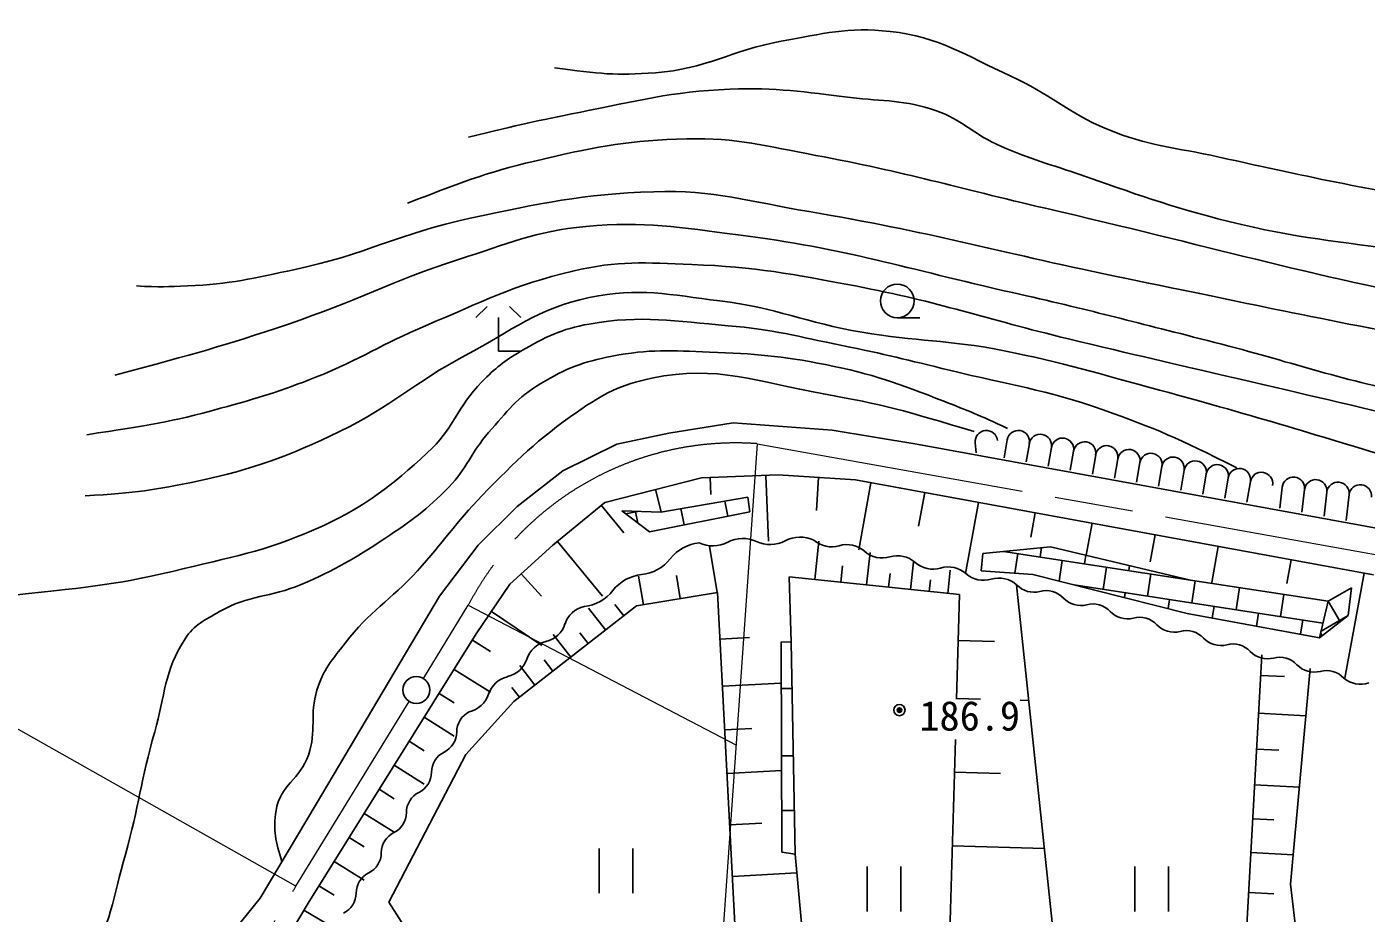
# Model space of a CAD drawing. Units: millimetres, scale not verified. Extents: x 40000 to 680000, y 20000 to 380000.
# Drawn here: x 338176 to 397884, y 269206 to 308717 of the extents above; entities that cross this region are included whole.
import ezdxf
from ezdxf.enums import TextEntityAlignment as Align

# ---------------------------------------------------------------- set-up
doc = ezdxf.new("R2010")
doc.units = ezdxf.units.MM
doc.header["$LTSCALE"] = 1000
doc.header["$PDMODE"] = 32
doc.header["$PDSIZE"] = 500
doc.linetypes.add('CHAIN', pattern=[18.5, 12, -1.5, 3.5, -1.5])
for name, color, linetype, lineweight in [('M-BGD', 7, 'Continuous', 25), ('M-BMK', 2, 'CHAIN', 13), ('M-BMK-SRVR', 3, 'Continuous', 25), ('M-STR-HTXT', 7, 'Continuous', 13)]:
    doc.layers.add(name, color=color, linetype=linetype, lineweight=lineweight)
doc.styles.add('ＭＳ ゴシック', font='')
doc.styles.get('ＭＳ ゴシック').set_extended_font_data('MS Gothic')

msp = doc.modelspace()

# ---------------------------------------------------------------- linework, layer by layer
at = {"layer": 'M-BGD'}
for p, q in [((358699, 296254), (358199, 295754)), ((360199, 295754), (359699, 296254)), ((359199, 294254), (359199, 295754)), ((376980, 295749), (377980, 295749)), ((360199, 294254), (359199, 294254)), ((366804, 290608), (369668, 291062)), ((369668, 291062), (374077, 290744)), ((364486, 290108), (366804, 290608)), ((374077, 290744), (377850, 290108)), ((381882, 290310), (381742, 289499)), ((362077, 288926), (364486, 290108)), ((377850, 290108), (404261, 285289)), ((380455, 290176), (380497, 289722)), ((382867, 290141), (382726, 289320)), ((383853, 289971), (383710, 289140)), ((384838, 289802), (384694, 288961)), ((385824, 289632), (385677, 288781)), ((386809, 289463), (386661, 288602)), ((387795, 289294), (387645, 288422)), ((388780, 289124), (388629, 288243)), ((360031, 287335), (362077, 288926)), ((368259, 288607), (363940, 287516)), ((371668, 288744), (368259, 288607)), ((368633, 288622), (368663, 287870)), ((371126, 288722), (371244, 285787)), ((375123, 288517), (371668, 288744)), ((373472, 288625), (373376, 287160)), ((398215, 284289), (375123, 288517)), ((375807, 288391), (375259, 285396)), ((389766, 288955), (389613, 288063)), ((390751, 288785), (390596, 287884)), ((391737, 288616), (391580, 287704)), ((392723, 288447), (392564, 287525)), ((366202, 288088), (366454, 287090)), ((378204, 287953), (377929, 286455)), ((394142, 288203), (394034, 287256)), ((395135, 288089), (395020, 287076)), ((396129, 287976), (396006, 286897)), ((397122, 287863), (396992, 286717)), ((358304, 285607), (360031, 287335)), ((363940, 287516), (361622, 285607)), ((363787, 287390), (364793, 286168)), ((366435, 287085), (370318, 287754)), ((367473, 286513), (367327, 287239)), ((369433, 286907), (369299, 287579)), ((370318, 287754), (370414, 287104)), ((380600, 287514), (380021, 284348)), ((364695, 287142), (366435, 287085)), ((365938, 286205), (364695, 287142)), ((364870, 287011), (365409, 287119)), ((365415, 286599), (365315, 287100)), ((370414, 287104), (365938, 286205)), ((365938, 286205), (370414, 287104)), ((383133, 287050), (382936, 285974)), ((385666, 286586), (385405, 285164)), ((388479, 286071), (388258, 284864)), ((356576, 283334), (358304, 285607)), ((361622, 285607), (359713, 283880)), ((361832, 285780), (363844, 283337)), ((368952, 283504), (368609, 285561)), ((373303, 284082), (373482, 285786)), ((380796, 285244), (383816, 285542)), ((383343, 285085), (383407, 285501)), ((383816, 285542), (390054, 284056)), ((391291, 285557), (390997, 283948)), ((375614, 283840), (375765, 285284)), ((377571, 283635), (377699, 284859)), ((380724, 284465), (380796, 285244)), ((381711, 285335), (390054, 284056)), ((382220, 284360), (382354, 285236)), ((384190, 284010), (384331, 284933)), ((385320, 284782), (385379, 285169)), ((394541, 284962), (394347, 283901)), ((360221, 284340), (361127, 283338)), ((365661, 282955), (365449, 284225)), ((367306, 283230), (367135, 284258)), ((374458, 283961), (374534, 284683)), ((376592, 283738), (376656, 284349)), ((379229, 283462), (379338, 284498)), ((380724, 284474), (380839, 284457)), ((383024, 284304), (380724, 284465)), ((389905, 282571), (383024, 284304)), ((386157, 283642), (386308, 284630)), ((387297, 284479), (387331, 284704)), ((388134, 283339), (388285, 284327)), ((389274, 284176), (389283, 284240)), ((397790, 284367), (396932, 279679)), ((359713, 283880), (358213, 281653)), ((372157, 284202), (379756, 283407)), ((372245, 281286), (372157, 284202)), ((378400, 283549), (378454, 284067)), ((384870, 283839), (395956, 282140)), ((385164, 283765), (385168, 283793)), ((390054, 284056), (396193, 283116)), ((390054, 284056), (396193, 283116)), ((390111, 283036), (390262, 284024)), ((392088, 282733), (392239, 283721)), ((396193, 283116), (397233, 283710)), ((397233, 283710), (396193, 283116)), ((397233, 283710), (397084, 282472)), ((351076, 274061), (356576, 283334)), ((368966, 283506), (365351, 282904)), ((370007, 263734), (368966, 283506)), ((379756, 283407), (379622, 278751)), ((387112, 283274), (387145, 283490)), ((389060, 282784), (389122, 283187)), ((394065, 282430), (394216, 283418)), ((395797, 281482), (396193, 283116)), ((396193, 283116), (396689, 282247)), ((358888, 282655), (361129, 281146)), ((365351, 282904), (359881, 278639)), ((363975, 281831), (363220, 282799)), ((364787, 282464), (364391, 282971)), ((395797, 281482), (389905, 282571)), ((391020, 282365), (391099, 282884)), ((392987, 282001), (393076, 282581)), ((397084, 282472), (395797, 281482)), ((397084, 282473), (395869, 281779)), ((394955, 281637), (395053, 282279)), ((358213, 281653), (350712, 269652)), ((358040, 281376), (358854, 280868)), ((362426, 280623), (361648, 281622)), ((363200, 281227), (362823, 281711)), ((369076, 281422), (370388, 281491)), ((371833, 271921), (371804, 281306)), ((371804, 281306), (372245, 281286)), ((372245, 281286), (372422, 271831)), ((379697, 281359), (381308, 281313)), ((395850, 281700), (395920, 281577)), ((393230, 280730), (392127, 260697)), ((357227, 280074), (358854, 279058)), ((360829, 279378), (360151, 280248)), ((361627, 280001), (361238, 280500)), ((369186, 279323), (371810, 279461)), ((393179, 279809), (394235, 279751)), ((356559, 279006), (357227, 278589)), ((360133, 278835), (359794, 279270)), ((371811, 279224), (372284, 279225)), ((379623, 278782), (380697, 278751)), ((382459, 278700), (382844, 278689)), ((355891, 277938), (357227, 277103)), ((393086, 278121), (395197, 278005)), ((369289, 277378), (370504, 277442)), ((355223, 276868), (355891, 276451)), ((379570, 276951), (379049, 258841)), ((392999, 276524), (393996, 276469)), ((371820, 276227), (372340, 276228)), ((354554, 275799), (355891, 274964)), ((369391, 275434), (371822, 275562)), ((379528, 275497), (381581, 275438)), ((353885, 274729), (354554, 274311)), ((392911, 274928), (394906, 274818)), ((348576, 269879), (351076, 274061)), ((353216, 273658), (354554, 272822)), ((371827, 273788), (372385, 273790)), ((369512, 273141), (370945, 273216)), ((392827, 273418), (393771, 273366)), ((352547, 272587), (353216, 272168)), ((363689, 272097), (363689, 270097)), ((365189, 270097), (365189, 272097)), ((372422, 271831), (371833, 271921)), ((379434, 272213), (383540, 272094)), ((392744, 271908), (394631, 271805)), ((351877, 271515), (353216, 270678)), ((375633, 271289), (375633, 269289)), ((377133, 269289), (377133, 271289)), ((387576, 271289), (387576, 269289)), ((389076, 269289), (389076, 271289)), ((369632, 270848), (372499, 270999)), ((351200, 270432), (351877, 270009)), ((392646, 270124), (393761, 270063)), ((346621, 267470), (348576, 269879)), ((350712, 269652), (348849, 266515)), ((350530, 269345), (351903, 268530))]:
    msp.add_line(p, q, dxfattribs=at)
for points in [[(391685, 259195), (387886, 258753), (384704, 261051), (382301, 283846)], [(405117, 258223), (402377, 257074), (397429, 258665), (395308, 261581), (395220, 264408), (394513, 270506), (395390, 280114)], [(359881, 278639), (357749, 276276), (354319, 269694), (355200, 268303), (366602, 264502)], [(372422, 271831), (373482, 260344), (376840, 258046), (379049, 258841)]]:
    msp.add_lwpolyline(points, dxfattribs=at)
for centre, radius in [((376980, 296499), 750), ((377077, 278258), 100), ((377077, 278258), 80), ((377077, 278258), 60), ((377077, 278258), 40), ((377077, 278258), 20), ((377077, 278258), 20)]:
    msp.add_circle(centre, radius, dxfattribs=at)
for centre, radius, start, end in [((380952, 290223), 500, 5.35583, 185.35583), ((382374, 290225), 500, 350.24623, 170.24623), ((383360, 290056), 500, 350.24623, 170.24623), ((384345, 289887), 500, 350.24623, 170.24623), ((385331, 289717), 500, 350.24623, 170.24623), ((386316, 289548), 500, 350.24623, 170.24623), ((387302, 289378), 500, 350.24623, 170.24623), ((388288, 289209), 500, 350.24623, 170.24623), ((389273, 289040), 500, 350.24623, 170.24623), ((390259, 288870), 500, 350.24623, 170.24623), ((391244, 288701), 500, 350.24623, 170.24623), ((392230, 288531), 500, 350.24623, 170.24623), ((393215, 288362), 500, 350.24623, 170.24623), ((394638, 288146), 500, 353.49249, 173.49249), ((395632, 288033), 500, 353.49249, 173.49249), ((396626, 287919), 500, 353.49249, 173.49249), ((397619, 287806), 500, 353.49249, 173.49249), ((368329, 283865), 1858, 95.76222, 142.11781), ((368752, 287020), 1442, 244.97858, 297.71719), ((370093, 284468), 1442, 64.97858, 117.71719), ((371313, 287080), 1442, 244.97858, 297.71719), ((372654, 284528), 1442, 64.97858, 117.71719), ((374052, 286726), 1190, 228.51162, 286.67355), ((374735, 284446), 1190, 48.51162, 106.67355), ((365396, 286147), 1858, 275.76222, 322.11781), ((376311, 286229), 1190, 228.51162, 286.67355), ((376994, 283949), 1190, 48.51162, 106.67355), ((378570, 285732), 1190, 228.51162, 286.67355), ((365769, 282449), 1858, 95.76222, 142.11781), ((379253, 283452), 1190, 48.51162, 106.67355), ((380830, 285235), 1190, 228.51162, 286.67355), ((381512, 282955), 1190, 48.51162, 106.67355), ((383069, 284565), 1052, 223.11718, 285.05458), ((362835, 284731), 1858, 275.76222, 322.11781), ((383615, 282533), 1052, 43.11718, 105.05458), ((385152, 283972), 1052, 223.11718, 285.05458), ((363300, 281722), 1193, 103.50207, 161.57984), ((385698, 281939), 1052, 43.11718, 105.05458), ((387234, 283378), 1052, 223.11718, 285.05458), ((361036, 282476), 1193, 283.50207, 341.57984), ((387781, 281345), 1052, 43.11718, 105.05458), ((389317, 282784), 1052, 223.11718, 285.05458), ((361593, 280156), 1193, 103.50207, 161.57984), ((389864, 280752), 1052, 43.11718, 105.05458), ((391400, 282190), 1052, 223.11718, 285.05458), ((391947, 280158), 1052, 43.11718, 105.05458), ((393483, 281596), 1052, 223.11718, 285.05458), ((359329, 280910), 1193, 283.50207, 341.57984), ((394029, 279564), 1052, 43.11718, 105.05458), ((395566, 281002), 1052, 223.11718, 285.05458), ((359886, 278589), 1193, 103.50207, 161.57984), ((396112, 278970), 1052, 43.11718, 105.05458), ((397635, 280575), 1164, 229.57684, 288.3955), ((357622, 279343), 1193, 283.50207, 341.57984), ((358348, 277280), 1008, 116.37268, 179.68571), ((356332, 277291), 1008, 296.37268, 359.68571), ((357228, 275485), 1008, 116.37268, 179.68571), ((355212, 275496), 1008, 296.37268, 359.68571), ((356107, 273689), 1008, 116.37268, 179.68571), ((354091, 273700), 1008, 296.37268, 359.68571), ((354987, 271894), 1008, 116.37268, 179.68571), ((352970, 271905), 1008, 296.37268, 359.68571), ((353866, 270098), 1008, 116.37268, 179.68571), ((351850, 270110), 1008, 296.37268, 359.68571)]:
    msp.add_arc(centre, radius, start, end, dxfattribs=at)
for points, knots in [([(361702, 306890), (363693, 306605), (364443, 306548), (366197, 306669), (368446, 306824), (369578, 307670), (371797, 308069), (373674, 308406), (374764, 308717), (376660, 308511), (378887, 308269), (379997, 307443), (382039, 306522), (383777, 305737), (384551, 304893), (386312, 304164), (388176, 303392), (389354, 303348), (391323, 302911), (395643, 301953), (398071, 301419), (402449, 300774), (406997, 300105), (409578, 299964), (414165, 299669), (417413, 299460), (419241, 299210), (422492, 299374), (425793, 299541), (427655, 299734), (430892, 300406), (434255, 301104), (436204, 301418), (439365, 302764), (441509, 303676), (442324, 304085), (444671, 305490)], [0, 0, 0, 0, 1, 1, 1, 2, 2, 2, 3, 3, 3, 4, 4, 4, 5, 5, 5, 6, 6, 6, 7, 7, 7, 8, 8, 8, 9, 9, 9, 10, 10, 10, 11, 11, 11, 12, 12, 12, 12]), ([(465376, 306448), (463315, 303709), (462675, 302680), (460439, 300774), (459028, 299572), (458200, 298923), (456607, 297974), (454192, 296535), (452650, 296042), (449976, 295174), (447769, 294458), (446461, 294245), (444155, 293995), (441693, 293728), (440292, 293934), (437818, 293848), (434333, 293727), (432381, 293642), (428902, 293406), (423744, 293055), (420882, 292252), (415713, 292301), (413124, 292325), (411710, 292845), (409155, 293258), (405922, 293782), (404118, 294118), (400902, 294732), (395336, 295795), (392231, 296459), (386681, 297606), (381352, 298707), (378416, 299582), (373049, 300480), (370359, 300929), (368849, 301452), (366123, 301364), (362897, 301259), (361102, 300850), (357944, 300185), (354834, 299529), (353245, 298551), (350133, 297901), (348281, 297513), (347235, 297239), (345344, 297164), (344452, 297128), (344121, 297112), (343060, 297164)], [0, 0, 0, 0, 1, 1, 1, 2, 2, 2, 3, 3, 3, 4, 4, 4, 5, 5, 5, 6, 6, 6, 7, 7, 7, 8, 8, 8, 9, 9, 9, 10, 10, 10, 11, 11, 11, 12, 12, 12, 13, 13, 13, 14, 14, 14, 15, 15, 15, 16, 16, 16, 16]), ([(355144, 300848), (357914, 301924), (358812, 302274), (361260, 302837), (363695, 303398), (365098, 303656), (367597, 303722), (369859, 303781), (371119, 303397), (373344, 302985), (377381, 302237), (379586, 301550), (383586, 300627), (390926, 298933), (394979, 297705), (402376, 296279), (406920, 295404), (409490, 295010), (414091, 294511), (415983, 294306), (417055, 294106), (418955, 294216), (421360, 294355), (422701, 294591), (425070, 295027), (427275, 295433), (428451, 295969), (430670, 296279), (433407, 296662), (435032, 295897), (437744, 296427), (439219, 296715), (440024, 296999), (441428, 297532), (444828, 298821), (446677, 299688), (449976, 301216), (452627, 302445), (454244, 302921), (456681, 304532), (457901, 305339), (458363, 305645), (459702, 306743)], [0, 0, 0, 0, 1, 1, 1, 2, 2, 2, 3, 3, 3, 4, 4, 4, 5, 5, 5, 6, 6, 6, 7, 7, 7, 8, 8, 8, 9, 9, 9, 10, 10, 10, 11, 11, 11, 12, 12, 12, 13, 13, 13, 14, 14, 14, 14]), ([(450344, 305122), (447100, 303632), (446179, 303186), (443418, 302174), (441145, 301341), (439855, 300911), (437523, 300258), (434120, 299306), (432158, 298973), (428681, 298343), (426366, 297923), (425060, 297692), (422713, 297532), (420214, 297361), (418806, 297503), (416302, 297532), (412704, 297573), (410681, 297503), (407091, 297753), (404196, 297955), (402595, 298291), (399723, 298711), (396605, 299167), (394823, 299274), (391765, 300037), (389071, 300710), (387611, 301271), (384986, 302174), (383565, 302663), (382737, 302866), (381376, 303501), (380301, 304001), (379843, 304585), (378723, 304974), (377293, 305471), (376395, 305387), (374891, 305564), (372800, 305809), (371617, 306019), (369512, 305932), (366865, 305823), (365407, 305412), (362807, 304901), (360868, 304519), (360215, 304374), (357870, 303795)], [0, 0, 0, 0, 1, 1, 1, 2, 2, 2, 3, 3, 3, 4, 4, 4, 5, 5, 5, 6, 6, 6, 7, 7, 7, 8, 8, 8, 9, 9, 9, 10, 10, 10, 11, 11, 11, 12, 12, 12, 13, 13, 13, 14, 14, 14, 15, 15, 15, 15]), ([(342102, 293185), (345812, 294184), (346852, 294465), (349839, 295469), (352843, 296479), (354410, 297373), (357428, 298343), (359608, 299043), (360822, 299610), (363102, 299816), (365743, 300055), (367250, 299784), (369881, 299448), (374724, 298829), (377349, 297942), (382112, 296869), (385524, 296101), (387417, 295590), (390807, 294732), (394326, 293842), (396243, 293116), (399797, 292374), (403081, 291688), (404928, 291265), (408270, 290974), (409320, 290883), (410259, 290809), (411140, 290751)], [0, 0, 0, 0, 1, 1, 1, 2, 2, 2, 3, 3, 3, 4, 4, 4, 5, 5, 5, 6, 6, 6, 7, 7, 7, 8, 8, 8, 9, 9, 9, 9]), ([(449218, 289131), (446875, 288959), (445313, 289192), (442755, 289206), (439934, 289221), (438354, 289243), (435534, 289279), (433807, 289302), (432838, 289426), (431113, 289353), (428311, 289235), (426765, 288832), (423965, 288690), (420573, 288518), (418664, 288389), (415270, 288543), (412146, 288684), (410394, 288889), (407313, 289427), (404541, 289910), (403049, 290470), (400313, 291122), (397120, 291881), (395328, 292288), (392134, 293037), (389197, 293726), (387550, 294099), (384618, 294806), (380899, 295702), (378870, 296448), (375112, 297164), (372289, 297701), (370689, 298013), (367818, 298122), (365744, 298200), (364532, 298304), (362512, 297827), (359854, 297199), (358473, 296455), (355955, 295395), (354020, 294581), (353041, 293887), (351091, 293111), (349459, 292462), (348511, 292180), (346818, 291711), (344527, 291077), (343671, 290976), (340849, 290532)], [0, 0, 0, 0, 1, 1, 1, 2, 2, 2, 3, 3, 3, 4, 4, 4, 5, 5, 5, 6, 6, 6, 7, 7, 7, 8, 8, 8, 9, 9, 9, 10, 10, 10, 11, 11, 11, 12, 12, 12, 13, 13, 13, 14, 14, 14, 15, 15, 15, 16, 16, 16, 16]), ([(340776, 287806), (343087, 287960), (343856, 288056), (345786, 288469), (348349, 289018), (349758, 289548), (352123, 290679), (354429, 291784), (355466, 292868), (357723, 294069), (359826, 295188), (360919, 296155), (363249, 296648), (365474, 297119), (366812, 296770), (369070, 296501), (371587, 296200), (372909, 295528), (375407, 295101), (377839, 294684), (379251, 294769), (381670, 294290), (384437, 293742), (385948, 293257), (388670, 292522), (393128, 291318), (395595, 290534), (400018, 289206), (402430, 288481), (403193, 288253), (406187, 287332)], [0, 0, 0, 0, 1, 1, 1, 2, 2, 2, 3, 3, 3, 4, 4, 4, 5, 5, 5, 6, 6, 6, 7, 7, 7, 8, 8, 8, 9, 9, 9, 10, 10, 10, 10]), ([(392121, 289057), (389416, 290393), (388558, 290800), (386165, 291637), (383556, 292550), (381998, 292751), (379312, 293406), (377447, 293860), (376405, 294133), (374523, 294511), (372547, 294908), (371448, 295234), (369439, 295395), (367029, 295589), (365631, 295884), (363249, 295469), (361986, 295249), (361311, 294892), (360199, 294254), (359450, 293824), (359066, 293504), (358460, 292890), (357364, 291780), (357188, 290764), (356028, 289722), (354383, 288243), (353396, 287402), (351386, 286479), (349086, 285423), (347656, 285159), (345197, 284564), (342281, 283858), (341167, 283769), (337607, 283385)], [0, 0, 0, 0, 1, 1, 1, 2, 2, 2, 3, 3, 3, 4, 4, 4, 5, 5, 5, 6, 6, 6, 7, 7, 7, 8, 8, 8, 9, 9, 9, 10, 10, 10, 11, 11, 11, 11]), ([(337529, 260079), (337070, 260225), (336645, 260308), (336460, 260769), (336337, 261074), (336288, 261305), (336413, 261609), (336810, 262574), (337656, 262668), (338373, 263428), (339535, 264662), (340122, 265442), (340938, 266927), (341910, 268695), (342019, 269886), (342571, 271826), (343172, 273934), (343269, 275178), (343878, 277284), (344352, 278923), (344293, 280011), (345231, 281437), (345651, 282076), (346107, 282268), (346770, 282650), (348069, 283397), (349030, 283277), (350409, 283863), (351941, 284513), (352757, 284993), (354142, 285915), (355328, 286706), (355999, 287174), (356988, 288201), (357801, 289047), (357987, 289745), (358760, 290628), (359585, 291568), (360021, 292176), (361093, 292820), (362230, 293503), (362963, 293781), (364266, 294033), (365931, 294356), (366909, 294287), (368604, 294220), (370637, 294139), (371787, 294054), (373783, 293660), (375898, 293243), (377047, 292811), (379055, 292027), (380181, 291588), (380576, 291431), (381901, 290814)], [0, 0, 0, 0, 1, 1, 1, 2, 2, 2, 3, 3, 3, 4, 4, 4, 5, 5, 5, 6, 6, 6, 7, 7, 7, 8, 8, 8, 9, 9, 9, 10, 10, 10, 11, 11, 11, 12, 12, 12, 13, 13, 13, 14, 14, 14, 15, 15, 15, 16, 16, 16, 17, 17, 17, 18, 18, 18, 18]), ([(380408, 290674), (377325, 291608), (376353, 291883), (373690, 292354), (370734, 292876), (368975, 293671), (366038, 293054), (364650, 292762), (363888, 292375), (362726, 291561), (360917, 290294), (360019, 289412), (358480, 287828), (357274, 286586), (356755, 285749), (355588, 284469), (354390, 283155), (353452, 282660), (352369, 281250), (351786, 280492), (351391, 280064), (351109, 279151), (350773, 278062), (351107, 277335), (350736, 276258), (350372, 275200), (349456, 274892), (349290, 273785), (349157, 272901), (349268, 272401), (349551, 271511)], [0, 0, 0, 0, 1, 1, 1, 2, 2, 2, 3, 3, 3, 4, 4, 4, 5, 5, 5, 6, 6, 6, 7, 7, 7, 8, 8, 8, 9, 9, 9, 10, 10, 10, 10])]:
    msp.add_open_spline(points, degree=3, knots=knots, dxfattribs=at)
msp.add_point((377077, 278258), dxfattribs=at)
at = {"layer": 'M-BMK'}
for p, q in [((370733, 290135), (402731, 284397)), ((355854, 279668), (357857, 282932)), ((350169, 270405), (355226, 278645))]:
    msp.add_line(p, q, dxfattribs=at)
for centre, radius, start, end in [((369790, 276710), 13458, 85.98317, 152.46447), ((324922, 284658), 28992, 266.77292, 330.55276)]:
    msp.add_arc(centre, radius, start, end, dxfattribs=at)
at = {"layer": 'M-BMK-SRVR'}
msp.add_circle((355540, 279157), 600, dxfattribs=at)
at = {"layer": 'M-STR-HTXT'}
for p, q in [((370733, 290135), (368631, 260209)), ((350169, 270405), (324922, 284658)), ((357857, 282932), (369790, 276710))]:
    msp.add_line(p, q, dxfattribs=at)

# ---------------------------------------------------------------- texts
at = {"layer": 'M-BGD', "style": 'ＭＳ ゴシック'}
msp.add_text('186.9', height=1320, dxfattribs=at).set_placement((380209, 276951), align=Align.BOTTOM_CENTER)

doc.saveas('drawing.dxf')
